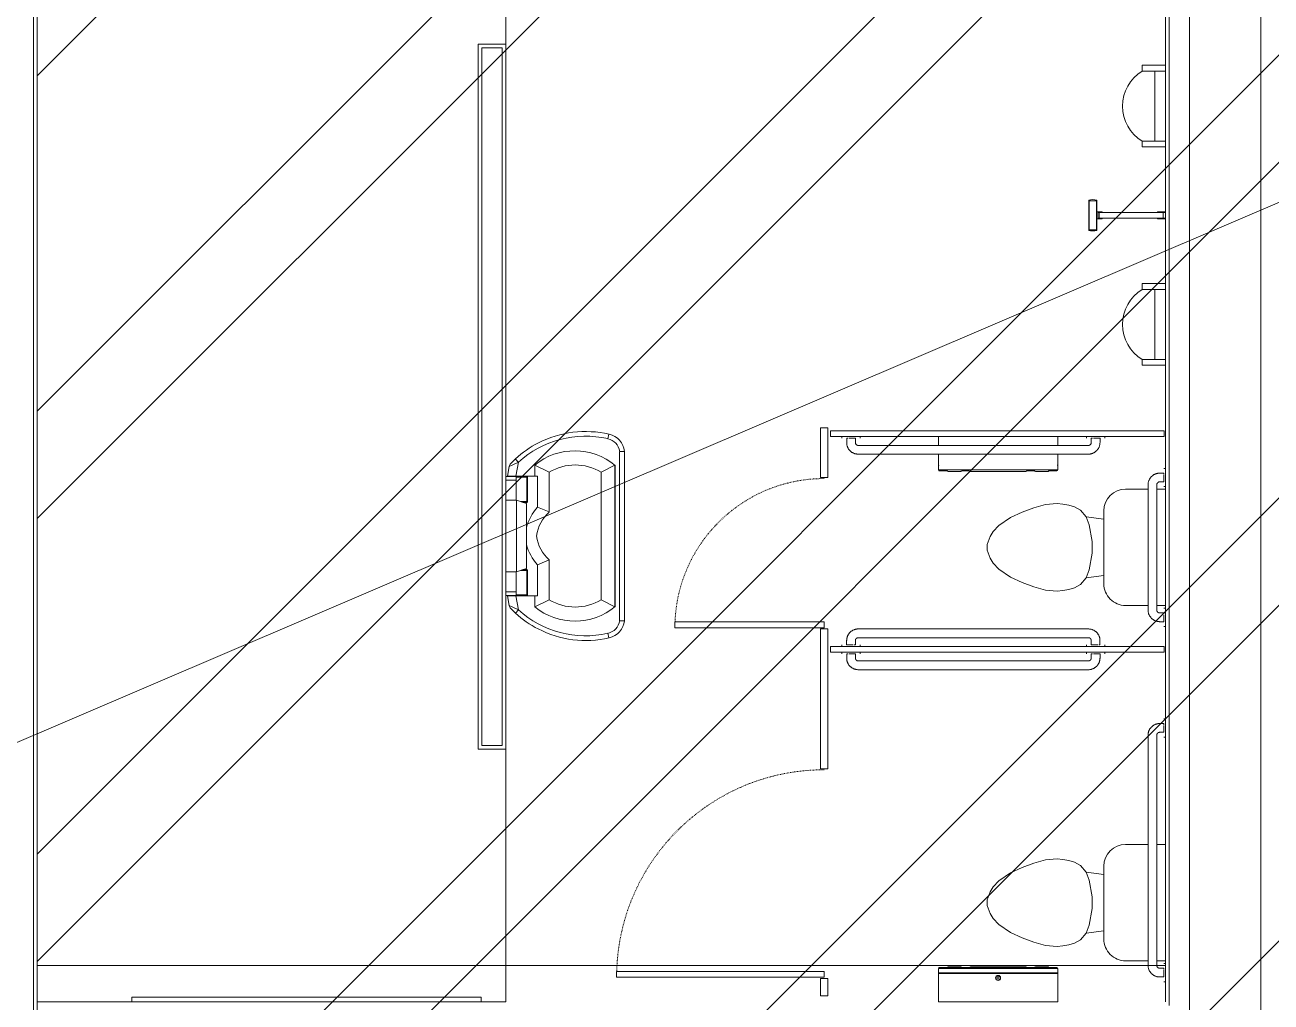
# Model space of a CAD drawing. Header units: inches. Extents: x -1442 to 61540, y -36095 to 93.
# Drawn here: x 59554.5 to 59768.4, y -22691.4 to -22523.6 of the extents above; entities that cross this region are included whole.
import ezdxf

# ---------------------------------------------------------------- set-up
doc = ezdxf.new("R2010")
doc.units = ezdxf.units.IN
doc.header["$MEASUREMENT"] = 0
doc.linetypes.add('Dash', pattern=[0.25, 0.125, -0.125])
doc.linetypes.add('Dash_2_', pattern=[0.25, 0.125, -0.125])
for name, color, linetype, lineweight in [('A-DETL', 90, 'Continuous', 9), ('A-DETL-GENF', 92, 'Continuous', 9), ('A-FLOR', 192, 'Continuous', 9), ('A-WALL', 113, 'Continuous', 9), ('G-ANNO-TEXT', 231, 'Continuous', 9), ('I-WALL', 2, 'Continuous', 9), ('P-SANR-FIXT', 6, 'Continuous', 9), ('Q-SPCQ', 91, 'Continuous', 9), ('Q-SPCQ-HDLN', 91, 'Dash', 9)]:
    doc.layers.add(name, color=color, linetype=linetype, lineweight=lineweight)

# ---------------------------------------------------------------- blocks, each defined once
blk = doc.blocks.new('Toilet-Domestic-3D - Toilet-Domestic-3D-11065-Life Safety Plan')
at = {"layer": 'P-SANR-FIXT', "color": 7}
for p, q in [((-3.74, 10), (-2.74, 11)), ((-2.74, 11), (-1.87, 11.5)), ((-1.87, 11.5), (-0.5, 12)), ((-0.5, 12), (0.5, 12)), ((0.5, 12), (1.87, 11.5)), ((1.87, 11.5), (2.74, 11)), ((2.74, 11), (3.74, 10)), ((-5.13, 8), (-3.74, 10)), ((3.74, 10), (5.13, 8)), ((-6.06, 6), (-5.13, 8)), ((5.13, 8), (6.06, 6)), ((-6.79, 4), (-6.06, 6)), ((6.06, 6), (6.79, 4)), ((-7.33, 1.99), (-6.79, 4)), ((6.79, 4), (7.33, 1.99)), ((-7.5, 0), (-7.33, 1.99)), ((7.33, 1.99), (7.5, 0)), ((-7.41, -1), (-7.5, 0)), ((-7.24, -2), (-7.41, -1)), ((-6.97, -3), (-7.24, -2)), ((7.24, -2), (6.97, -3)), ((7.41, -1), (7.24, -2)), ((7.5, 0), (7.41, -1)), ((-6.4, -4), (-6.97, -3)), ((-5.21, -5), (-6.4, -4)), ((6.4, -4), (5.21, -5)), ((6.97, -3), (6.4, -4)), ((-3.84, -5.5), (-5.21, -5)), ((-4.86, -8.02), (-5.21, -5)), ((-1, -6), (-3.84, -5.5)), ((1, -6), (-1, -6)), ((3.84, -5.5), (1, -6)), ((5.21, -5), (3.84, -5.5)), ((4.86, -8.02), (5.21, -5)), ((6.25, -8.02), (-6.25, -8.02)), ((-9.98, -11.75), (-9.98, -15.63)), ((9.98, -15.63), (9.98, -11.75)), ((-9.98, -17.08), (-9.98, -18.6)), ((9.98, -18.6), (9.98, -17.08))]:
    blk.add_line(p, q, dxfattribs=at)
for centre, start, end in [((-6.25, -11.75), 90, 180), ((6.25, -11.75), 0, 90)]:
    blk.add_arc(centre, 3.73, start, end, dxfattribs=at)
blk = doc.blocks.new('Toilet-Domestic-3D - Toilet-Domestic-3D-V33-Life Safety Plan')
at = {"layer": 'P-SANR-FIXT', "color": 7}
for p, q in [((-3.74, 10), (-2.74, 11)), ((-2.74, 11), (-1.87, 11.5)), ((-1.87, 11.5), (-0.5, 12)), ((-0.5, 12), (0.5, 12)), ((0.5, 12), (1.87, 11.5)), ((1.87, 11.5), (2.74, 11)), ((2.74, 11), (3.74, 10)), ((-5.13, 8), (-3.74, 10)), ((3.74, 10), (5.13, 8)), ((-6.06, 6), (-5.13, 8)), ((5.13, 8), (6.06, 6)), ((-6.79, 4), (-6.06, 6)), ((6.06, 6), (6.79, 4)), ((-7.33, 1.99), (-6.79, 4)), ((6.79, 4), (7.33, 1.99)), ((-7.5, 0), (-7.33, 1.99)), ((7.33, 1.99), (7.5, 0)), ((-7.41, -1), (-7.5, 0)), ((-7.24, -2), (-7.41, -1)), ((-6.97, -3), (-7.24, -2)), ((7.24, -2), (6.97, -3)), ((7.41, -1), (7.24, -2)), ((7.5, 0), (7.41, -1)), ((-6.4, -4), (-6.97, -3)), ((-5.21, -5), (-6.4, -4)), ((6.4, -4), (5.21, -5)), ((6.97, -3), (6.4, -4)), ((-3.84, -5.5), (-5.21, -5)), ((-4.86, -8.02), (-5.21, -5)), ((-1, -6), (-3.84, -5.5)), ((1, -6), (-1, -6)), ((3.84, -5.5), (1, -6)), ((5.21, -5), (3.84, -5.5)), ((4.86, -8.02), (5.21, -5)), ((6.25, -8.02), (-6.25, -8.02)), ((-9.98, -11.75), (-9.98, -15.63)), ((9.98, -15.63), (9.98, -11.75)), ((-9.98, -17.08), (-9.98, -18.6)), ((9.98, -18.6), (9.98, -17.07))]:
    blk.add_line(p, q, dxfattribs=at)
for centre, start, end in [((-6.25, -11.75), 90, 180), ((6.25, -11.75), 0, 90)]:
    blk.add_arc(centre, 3.73, start, end, dxfattribs=at)
blk = doc.blocks.new('Urinal-Wall-3D - Urinal-Wall-3D-23375-Life Safety Plan')
at = {"layer": 'P-SANR-FIXT', "color": 7}
for p, q in [((-11.29, 2.06), (-11.29, 6.06)), ((-11.29, 6.06), (-10.29, 6.06)), ((-10.29, 6.06), (-10.29, 2.06)), ((2.73, 6.06), (1.71, 6.06)), ((1.71, 6.06), (1.71, 2.06)), ((2.73, 2.06), (2.73, 6.06)), ((1.71, 3.91), (-10.29, 3.91)), ((-10.29, 3.91), (-10.29, 2.06)), ((1.71, 2.06), (1.71, 3.91))]:
    blk.add_line(p, q, dxfattribs=at)
blk.add_arc((-4.29, 2.46), 7, 31.0027, 148.9973, dxfattribs=at)
blk = doc.blocks.new('Dispenser-Toilet_Tissue-Frost_Products_LTD_-Jumbo-169 - Steel-Brushed-Stainless_Steel-39538-Life Safety Plan')
at = {"layer": 'Q-SPCQ', "color": 7}
for p, q in [((25483.01, -22685.6), (25462.52, -22685.6)), ((25462.52, -22685.6), (25462.52, -22686.37)), ((25462.52, -22686.37), (25462.58, -22686.37)), ((25462.52, -22686.46), (25483.01, -22686.46)), ((25462.52, -22686.46), (25462.52, -22691.3)), ((25462.58, -22686.37), (25482.96, -22686.37)), ((25462.58, -22686.37), (25462.58, -22686.4)), ((25482.96, -22686.4), (25462.58, -22686.4)), ((25464.03, -22685.44), (25462.68, -22685.44)), ((25481.5, -22685.44), (25464.03, -22685.44)), ((25466.36, -22685.34), (25464.19, -22685.34)), ((25467.83, -22685.44), (25466.52, -22685.44)), ((25477.52, -22685.34), (25468.01, -22685.34)), ((25472.81, -22687.06), (25472.73, -22687.06)), ((25472.73, -22687.06), (25472.73, -22687.4)), ((25472.81, -22687.4), (25472.81, -22687.06)), ((25479.01, -22685.44), (25477.7, -22685.44)), ((25481.34, -22685.34), (25479.17, -22685.34)), ((25482.86, -22685.44), (25481.5, -22685.44)), ((25482.96, -22686.4), (25482.96, -22686.37)), ((25482.96, -22686.37), (25483.01, -22686.37)), ((25483.01, -22686.37), (25483.01, -22685.6)), ((25483.01, -22691.3), (25483.01, -22686.46)), ((25472.73, -22687.4), (25472.81, -22687.4)), ((25462.52, -22691.3), (25483.01, -22691.3))]:
    blk.add_line(p, q, dxfattribs=at)
for radius in [0.438, 0.358]:
    blk.add_circle((25472.77, -22687.22), radius, dxfattribs=at)
for centre, radius, start, end in [((25462.68, -22685.6), 0.16, 90, 180), ((25462.58, -22686.46), 0.06, 90, 180), ((25464.19, -22685.52), 0.18, 90, 153.6122), ((25465.74, -22685.46), 0.118, 100.8116, 172.3569), ((25465.74, -22685.49), 0.151, 19.6341, 87.321), ((25465.76, -22685.49), 0.151, 19.6341, 86.8331), ((25465.77, -22685.52), 0.18, 26.3878, 90), ((25466.34, -22685.46), 0.119, 100.0401, 171.5195), ((25466.34, -22685.49), 0.151, 19.6341, 87.321), ((25466.35, -22685.49), 0.151, 19.6341, 87.321), ((25466.36, -22685.52), 0.18, 26.3878, 90), ((25468.01, -22685.56), 0.22, 90, 146.9443), ((25477.52, -22685.56), 0.22, 33.0557, 90), ((25479.17, -22685.52), 0.18, 90, 153.6122), ((25479.18, -22685.49), 0.151, 92.679, 160.3659), ((25479.19, -22685.49), 0.151, 92.679, 160.3659), ((25479.19, -22685.46), 0.119, 8.4805, 79.9599), ((25479.76, -22685.52), 0.18, 90, 153.6084), ((25479.77, -22685.49), 0.151, 93.1667, 160.3726), ((25479.79, -22685.49), 0.151, 92.679, 160.3653), ((25479.79, -22685.46), 0.118, 7.6431, 79.1884), ((25481.34, -22685.52), 0.18, 26.3878, 90), ((25482.85, -22685.6), 0.16, 0, 89.0019), ((25482.95, -22686.46), 0.0601, 0, 87.3185)]:
    blk.add_arc(centre, radius, start, end, dxfattribs=at)
blk = doc.blocks.new('Partition-Floor_Braced_Urinal_Screen-Bradley_Corp-St__Stl - 11_ x 42_ Urinal Screen-283502-Life Safety Plan')
at = {"layer": 'Q-SPCQ', "color": 7}
for p, q in [((-0.6, -0.62), (-0.6, -2)), ((-0.6, -2), (-0.5, -2)), ((-0.5, -1), (-0.5, -0.62)), ((-0.5, -12), (-0.5, -1)), ((0.5, -1), (-0.5, -1)), ((0.5, -0.62), (0.5, -1)), ((0.5, -1), (0.5, -12)), ((0.5, -2), (0.6, -2)), ((0.6, -2), (0.6, -0.62)), ((-0.58, -12.44), (-2.58, -12.44)), ((-2.5, -12.5), (2.5, -12.5)), ((-2.5, -13.75), (-2.5, -12.5)), ((-0.5, -11.5), (-0.6, -11.5)), ((-0.6, -11.5), (-0.6, -12.5)), ((-0.5, -11.5), (-0.6, -11.5)), ((-0.6, -11.5), (-0.6, -12.5)), ((-0.5, -12.23), (-0.5, -12)), ((-0.5, -12.23), (-0.5, -12)), ((-0.5, -12), (0.5, -12)), ((0.5, -12.23), (-0.5, -12.23)), ((0.6, -11.5), (0.5, -11.5)), ((0.6, -11.5), (0.5, -11.5)), ((0.5, -12), (0.5, -12.23)), ((0.5, -12), (0.5, -12.23)), ((2.58, -12.44), (0.58, -12.44)), ((0.6, -12.5), (0.6, -11.5)), ((0.6, -12.5), (0.6, -11.5)), ((2.5, -12.5), (2.5, -13.75)), ((-2.58, -13.81), (2.58, -13.81)), ((2.5, -13.75), (-2.5, -13.75))]:
    blk.add_line(p, q, dxfattribs=at)
for centre, start, end in [((-0.39, -13.13), 162.6194, 197.3806), ((0.39, -13.13), 342.6194, 17.3806)]:
    blk.add_arc(centre, 2.3, start, end, dxfattribs=at)
blk = doc.blocks.new('Partition-Floor_Braced-Bradley_Corp-St_Stl-ADA-N_Stalls - ADA _optional_ _ n Standard Stalls-320718-Life Safety Plan')
at = {"layer": 'Q-SPCQ', "color": 7}
for p, q in [((11.69, 94.87), (12.69, 94.87)), ((11.69, 59.25), (11.69, 94.87)), ((12.69, 94.87), (12.69, 59.25)), ((71.69, 84.87), (72.69, 84.87)), ((71.69, 59.25), (71.69, 84.87)), ((72.69, 84.87), (72.69, 59.25)), ((8.5, 59.88), (11.5, 59.88)), ((8.5, 58.63), (8.5, 59.88)), ((11.5, 58.63), (8.5, 58.63)), ((11.5, 59.88), (11.5, 58.63)), ((12.69, 59.25), (11.69, 59.25)), ((47.5, 59.88), (71.5, 59.88)), ((47.5, 58.63), (47.5, 59.88)), ((71.5, 58.63), (47.5, 58.63)), ((67.5, 58.13), (68.5, 58.13)), ((67.5, 0.88), (67.5, 58.13)), ((68.5, 58.13), (68.5, 0.88)), ((71.5, 59.88), (71.5, 58.63)), ((72.69, 59.25), (71.69, 59.25)), ((97.5, 59.88), (106, 59.88)), ((97.5, 58.63), (97.5, 59.88)), ((106, 58.63), (97.5, 58.63)), ((104.5, 58.13), (105.5, 58.13)), ((104.5, 0.88), (104.5, 58.13)), ((105.5, 58.13), (105.5, 0.88)), ((106, 59.88), (106, 58.63)), ((68.5, 0.88), (67.5, 0.88)), ((105.5, 0.88), (104.5, 0.88))]:
    blk.add_line(p, q, dxfattribs=at)
at = {"layer": 'Q-SPCQ-HDLN', "color": 7, "linetype": 'Dash_2_'}
for centre, radius, end in [((11.69, 59.25), 35.62, 88.2092), ((71.69, 59.25), 25.62, 87.7958)]:
    blk.add_arc(centre, radius, 0, end, dxfattribs=at)
blk = doc.blocks.new('817_Grab_Bars - 8170-001420-25752-Life Safety Plan')
at = {"layer": 'Q-SPCQ', "color": 7}
for p, q in [((25445.95, -22631.3), (25445.95, -22631.58)), ((25449.08, -22631.58), (25449.08, -22631.3)), ((25487.95, -22631.3), (25487.95, -22631.58)), ((25491.08, -22631.58), (25491.08, -22631.3)), ((25446.77, -22631.58), (25446.77, -22632.3)), ((25446.98, -22631.58), (25446.77, -22631.58)), ((25446.77, -22631.58), (25446.98, -22631.58)), ((25447.52, -22631.58), (25447.13, -22631.58)), ((25447.14, -22631.58), (25447.52, -22631.58)), ((25448.05, -22631.58), (25447.52, -22631.58)), ((25448.05, -22631.58), (25448.27, -22631.58)), ((25448.27, -22631.58), (25448.05, -22631.58)), ((25448.27, -22632.3), (25448.27, -22631.58)), ((25488.27, -22632.8), (25448.77, -22632.8)), ((25488.77, -22631.58), (25488.77, -22632.3)), ((25488.98, -22631.58), (25488.77, -22631.58)), ((25488.77, -22631.58), (25488.98, -22631.58)), ((25489.52, -22631.58), (25489.13, -22631.58)), ((25489.14, -22631.58), (25489.52, -22631.58)), ((25490.05, -22631.58), (25489.52, -22631.58)), ((25490.05, -22631.58), (25490.27, -22631.58)), ((25490.27, -22631.58), (25490.05, -22631.58)), ((25490.27, -22632.3), (25490.27, -22631.58)), ((25448.77, -22634.3), (25488.27, -22634.3))]:
    blk.add_line(p, q, dxfattribs=at)
at = {"layer": 'Q-SPCQ', "color": 7, "flags": 128}
for points in [[(25446.77, -22632.3), (25446.77, -22632.38), (25446.77, -22632.46), (25446.78, -22632.54), (25446.79, -22632.62), (25446.81, -22632.7), (25446.82, -22632.78), (25446.84, -22632.86), (25446.87, -22632.93), (25446.89, -22633.01), (25446.92, -22633.08), (25446.96, -22633.15), (25446.99, -22633.23), (25447.03, -22633.3), (25447.07, -22633.37), (25447.11, -22633.43), (25447.16, -22633.5), (25447.21, -22633.56), (25447.26, -22633.62), (25447.32, -22633.68), (25447.37, -22633.74), (25447.43, -22633.79), (25447.49, -22633.84), (25447.55, -22633.89), (25447.62, -22633.94), (25447.68, -22633.99), (25447.75, -22634.03), (25447.82, -22634.07), (25447.89, -22634.1), (25447.97, -22634.14), (25448.04, -22634.17), (25448.12, -22634.19), (25448.19, -22634.22), (25448.27, -22634.24), (25448.35, -22634.26), (25448.43, -22634.27), (25448.5, -22634.29), (25448.58, -22634.29), (25448.66, -22634.3), (25448.74, -22634.3), (25448.77, -22634.3)], [(25448.77, -22632.8), (25448.75, -22632.8), (25448.73, -22632.8), (25448.71, -22632.8), (25448.69, -22632.8), (25448.67, -22632.79), (25448.65, -22632.79), (25448.63, -22632.78), (25448.61, -22632.78), (25448.59, -22632.77), (25448.57, -22632.76), (25448.55, -22632.76), (25448.53, -22632.75), (25448.52, -22632.74), (25448.5, -22632.73), (25448.48, -22632.72), (25448.47, -22632.7), (25448.45, -22632.69), (25448.44, -22632.68), (25448.42, -22632.67), (25448.41, -22632.65), (25448.39, -22632.64), (25448.38, -22632.62), (25448.37, -22632.61), (25448.36, -22632.59), (25448.34, -22632.57), (25448.33, -22632.56), (25448.32, -22632.54), (25448.32, -22632.52), (25448.31, -22632.5), (25448.3, -22632.48), (25448.29, -22632.47), (25448.29, -22632.45), (25448.28, -22632.43), (25448.28, -22632.41), (25448.27, -22632.39), (25448.27, -22632.37), (25448.27, -22632.35), (25448.27, -22632.33), (25448.27, -22632.31), (25448.27, -22632.3)], [(25488.27, -22634.3), (25488.35, -22634.3), (25488.43, -22634.3), (25488.5, -22634.29), (25488.58, -22634.28), (25488.66, -22634.26), (25488.74, -22634.25), (25488.82, -22634.22), (25488.89, -22634.2), (25488.97, -22634.17), (25489.04, -22634.14), (25489.12, -22634.11), (25489.19, -22634.08), (25489.26, -22634.04), (25489.33, -22634), (25489.39, -22633.95), (25489.46, -22633.91), (25489.52, -22633.86), (25489.58, -22633.81), (25489.64, -22633.75), (25489.7, -22633.7), (25489.75, -22633.64), (25489.81, -22633.58), (25489.86, -22633.51), (25489.9, -22633.45), (25489.95, -22633.38), (25489.99, -22633.32), (25490.03, -22633.25), (25490.07, -22633.17), (25490.1, -22633.1), (25490.13, -22633.03), (25490.16, -22632.95), (25490.18, -22632.88), (25490.2, -22632.8), (25490.22, -22632.72), (25490.24, -22632.64), (25490.25, -22632.56), (25490.26, -22632.48), (25490.26, -22632.4), (25490.27, -22632.32), (25490.27, -22632.3)], [(25488.77, -22632.3), (25488.76, -22632.32), (25488.76, -22632.34), (25488.76, -22632.36), (25488.76, -22632.38), (25488.76, -22632.4), (25488.75, -22632.42), (25488.75, -22632.44), (25488.74, -22632.46), (25488.73, -22632.48), (25488.73, -22632.5), (25488.72, -22632.52), (25488.71, -22632.53), (25488.7, -22632.55), (25488.69, -22632.57), (25488.68, -22632.59), (25488.67, -22632.6), (25488.65, -22632.62), (25488.64, -22632.63), (25488.63, -22632.65), (25488.61, -22632.66), (25488.6, -22632.68), (25488.58, -22632.69), (25488.57, -22632.7), (25488.55, -22632.71), (25488.54, -22632.72), (25488.52, -22632.73), (25488.5, -22632.74), (25488.48, -22632.75), (25488.46, -22632.76), (25488.45, -22632.77), (25488.43, -22632.78), (25488.41, -22632.78), (25488.39, -22632.79), (25488.37, -22632.79), (25488.35, -22632.8), (25488.33, -22632.8), (25488.31, -22632.8), (25488.29, -22632.8), (25488.27, -22632.8), (25488.27, -22632.8)]]:
    blk.add_lwpolyline(points, dxfattribs=at)
blk = doc.blocks.new('Dispenser-Toilet_Tissue-Frost_Products_LTD_-Jumbo-169 - Steel-Brushed-Stainless_Steel-V35-Life Safety Plan')
at = {"layer": 'Q-SPCQ', "color": 7}
for p, q in [((25462.52, -22595.85), (25462.52, -22594.3)), ((25483.01, -22594.3), (25483.01, -22595.83)), ((25462.52, -22599.14), (25462.52, -22597.28)), ((25462.52, -22600), (25462.52, -22599.23)), ((25462.52, -22599.23), (25462.58, -22599.23)), ((25462.58, -22599.23), (25462.58, -22599.2)), ((25482.96, -22599.2), (25482.96, -22599.23)), ((25482.96, -22599.23), (25483.01, -22599.23)), ((25483.01, -22597.27), (25483.01, -22599.14)), ((25483.01, -22599.23), (25483.01, -22600)), ((25483.01, -22600), (25462.52, -22600)), ((25464.03, -22600.16), (25462.68, -22600.16)), ((25466.36, -22600.26), (25464.19, -22600.26)), ((25467.83, -22600.16), (25466.52, -22600.16)), ((25477.52, -22600.26), (25468.01, -22600.26)), ((25479.01, -22600.16), (25477.7, -22600.16)), ((25481.34, -22600.26), (25479.17, -22600.26)), ((25482.86, -22600.16), (25481.5, -22600.16))]:
    blk.add_line(p, q, dxfattribs=at)
for centre, radius, start, end in [((25462.58, -22599.14), 0.06, 180, 270), ((25482.95, -22599.14), 0.0601, 272.6815, 0), ((25462.68, -22600), 0.16, 180, 270), ((25464.19, -22600.08), 0.18, 206.3878, 270), ((25466.36, -22600.08), 0.18, 270, 333.6122), ((25468.01, -22600.04), 0.22, 213.0557, 270), ((25477.52, -22600.04), 0.22, 270, 326.9443), ((25479.17, -22600.08), 0.18, 206.3878, 270), ((25481.34, -22600.08), 0.18, 270, 333.6122), ((25482.85, -22600), 0.16, 270.9981, 0)]:
    blk.add_arc(centre, radius, start, end, dxfattribs=at)
blk = doc.blocks.new('817_Grab_Bars - 8170-001420-V44-Life Safety Plan')
at = {"layer": 'Q-SPCQ', "color": 7}
for p, q in [((25501.23, -22643.55), (25500.52, -22643.55)), ((25501.52, -22642.74), (25501.23, -22642.74)), ((25501.23, -22643.77), (25501.23, -22643.55)), ((25501.23, -22643.55), (25501.23, -22643.77)), ((25501.23, -22644.3), (25501.23, -22643.91)), ((25501.23, -22643.93), (25501.23, -22644.3)), ((25501.23, -22644.83), (25501.23, -22644.3)), ((25498.52, -22645.55), (25498.52, -22685.05)), ((25500.02, -22685.05), (25500.02, -22645.55)), ((25500.52, -22645.05), (25501.23, -22645.05)), ((25501.23, -22644.83), (25501.23, -22645.05)), ((25501.23, -22645.05), (25501.23, -22644.83)), ((25501.23, -22645.87), (25501.52, -22645.87)), ((25501.52, -22684.74), (25501.23, -22684.74)), ((25501.23, -22685.55), (25500.52, -22685.55)), ((25500.52, -22687.05), (25501.23, -22687.05)), ((25501.23, -22685.77), (25501.23, -22685.55)), ((25501.23, -22685.55), (25501.23, -22685.77)), ((25501.23, -22686.3), (25501.23, -22685.91)), ((25501.23, -22685.93), (25501.23, -22686.3)), ((25501.23, -22686.83), (25501.23, -22686.3)), ((25501.23, -22686.83), (25501.23, -22687.05)), ((25501.23, -22687.05), (25501.23, -22686.83)), ((25501.23, -22687.87), (25501.52, -22687.87))]:
    blk.add_line(p, q, dxfattribs=at)
at = {"layer": 'Q-SPCQ', "color": 7, "flags": 128}
for points in [[(25500.52, -22643.55), (25500.44, -22643.55), (25500.36, -22643.56), (25500.28, -22643.57), (25500.2, -22643.58), (25500.12, -22643.59), (25500.04, -22643.61), (25499.96, -22643.63), (25499.89, -22643.65), (25499.81, -22643.68), (25499.74, -22643.71), (25499.66, -22643.74), (25499.59, -22643.78), (25499.52, -22643.82), (25499.45, -22643.86), (25499.39, -22643.9), (25499.32, -22643.95), (25499.26, -22644), (25499.2, -22644.05), (25499.14, -22644.1), (25499.08, -22644.16), (25499.03, -22644.22), (25498.97, -22644.28), (25498.92, -22644.34), (25498.88, -22644.41), (25498.83, -22644.47), (25498.79, -22644.54), (25498.75, -22644.61), (25498.72, -22644.68), (25498.68, -22644.75), (25498.65, -22644.83), (25498.62, -22644.9), (25498.6, -22644.98), (25498.58, -22645.06), (25498.56, -22645.13), (25498.54, -22645.21), (25498.53, -22645.29), (25498.52, -22645.37), (25498.52, -22645.45), (25498.52, -22645.53), (25498.52, -22645.55)], [(25500.02, -22645.55), (25500.02, -22645.53), (25500.02, -22645.51), (25500.02, -22645.49), (25500.02, -22645.47), (25500.03, -22645.45), (25500.03, -22645.43), (25500.03, -22645.41), (25500.04, -22645.4), (25500.05, -22645.38), (25500.05, -22645.36), (25500.06, -22645.34), (25500.07, -22645.32), (25500.08, -22645.3), (25500.09, -22645.29), (25500.1, -22645.27), (25500.11, -22645.25), (25500.13, -22645.24), (25500.14, -22645.22), (25500.15, -22645.21), (25500.17, -22645.19), (25500.18, -22645.18), (25500.2, -22645.17), (25500.21, -22645.16), (25500.23, -22645.14), (25500.25, -22645.13), (25500.26, -22645.12), (25500.28, -22645.11), (25500.3, -22645.1), (25500.32, -22645.09), (25500.33, -22645.09), (25500.35, -22645.08), (25500.37, -22645.07), (25500.39, -22645.07), (25500.41, -22645.06), (25500.43, -22645.06), (25500.45, -22645.06), (25500.47, -22645.05), (25500.49, -22645.05), (25500.51, -22645.05), (25500.52, -22645.05)], [(25498.52, -22685.05), (25498.52, -22685.13), (25498.52, -22685.21), (25498.53, -22685.29), (25498.54, -22685.37), (25498.56, -22685.45), (25498.57, -22685.53), (25498.59, -22685.61), (25498.62, -22685.68), (25498.64, -22685.76), (25498.67, -22685.83), (25498.71, -22685.9), (25498.74, -22685.98), (25498.78, -22686.05), (25498.82, -22686.12), (25498.86, -22686.18), (25498.91, -22686.25), (25498.96, -22686.31), (25499.01, -22686.37), (25499.07, -22686.43), (25499.12, -22686.49), (25499.18, -22686.54), (25499.24, -22686.59), (25499.3, -22686.64), (25499.37, -22686.69), (25499.43, -22686.74), (25499.5, -22686.78), (25499.57, -22686.82), (25499.64, -22686.85), (25499.72, -22686.89), (25499.79, -22686.92), (25499.87, -22686.94), (25499.94, -22686.97), (25500.02, -22686.99), (25500.1, -22687.01), (25500.18, -22687.02), (25500.25, -22687.04), (25500.33, -22687.04), (25500.41, -22687.05), (25500.49, -22687.05), (25500.52, -22687.05)], [(25500.52, -22685.55), (25500.5, -22685.55), (25500.48, -22685.55), (25500.46, -22685.55), (25500.44, -22685.55), (25500.42, -22685.54), (25500.4, -22685.54), (25500.38, -22685.53), (25500.36, -22685.53), (25500.34, -22685.52), (25500.32, -22685.51), (25500.3, -22685.51), (25500.28, -22685.5), (25500.27, -22685.49), (25500.25, -22685.48), (25500.23, -22685.47), (25500.22, -22685.45), (25500.2, -22685.44), (25500.19, -22685.43), (25500.17, -22685.42), (25500.16, -22685.4), (25500.14, -22685.39), (25500.13, -22685.37), (25500.12, -22685.36), (25500.11, -22685.34), (25500.09, -22685.32), (25500.08, -22685.31), (25500.07, -22685.29), (25500.07, -22685.27), (25500.06, -22685.25), (25500.05, -22685.23), (25500.04, -22685.22), (25500.04, -22685.2), (25500.03, -22685.18), (25500.03, -22685.16), (25500.02, -22685.14), (25500.02, -22685.12), (25500.02, -22685.1), (25500.02, -22685.08), (25500.02, -22685.06), (25500.02, -22685.05)]]:
    blk.add_lwpolyline(points, dxfattribs=at)
blk = doc.blocks.new('817_Grab_Bars - 8170-001240-25748-Life Safety Plan')
at = {"layer": 'Q-SPCQ', "color": 7}
for p, q in [((25395.61, -22755.55), (25394.89, -22755.55)), ((25395.89, -22754.73), (25395.61, -22754.73)), ((25395.61, -22755.77), (25395.61, -22755.55)), ((25395.61, -22755.55), (25395.61, -22755.77)), ((25392.89, -22757.55), (25392.89, -22779.05)), ((25394.39, -22779.05), (25394.39, -22757.55)), ((25394.89, -22757.05), (25395.61, -22757.05)), ((25395.61, -22756.3), (25395.61, -22755.91)), ((25395.61, -22755.92), (25395.61, -22756.3)), ((25395.61, -22756.83), (25395.61, -22756.3)), ((25395.61, -22756.83), (25395.61, -22757.05)), ((25395.61, -22757.05), (25395.61, -22756.83)), ((25395.61, -22757.86), (25395.89, -22757.86)), ((25395.89, -22778.73), (25395.61, -22778.73)), ((25395.61, -22779.55), (25394.89, -22779.55)), ((25394.89, -22781.05), (25395.61, -22781.05)), ((25395.61, -22779.77), (25395.61, -22779.55)), ((25395.61, -22779.55), (25395.61, -22779.77)), ((25395.61, -22780.3), (25395.61, -22779.91)), ((25395.61, -22779.92), (25395.61, -22780.3)), ((25395.61, -22780.83), (25395.61, -22780.3)), ((25395.61, -22780.83), (25395.61, -22781.05)), ((25395.61, -22781.05), (25395.61, -22780.83)), ((25395.61, -22781.86), (25395.89, -22781.86))]:
    blk.add_line(p, q, dxfattribs=at)
at = {"layer": 'Q-SPCQ', "color": 7, "flags": 128}
for points in [[(25394.89, -22755.55), (25394.81, -22755.55), (25394.73, -22755.55), (25394.65, -22755.56), (25394.57, -22755.57), (25394.49, -22755.59), (25394.41, -22755.6), (25394.34, -22755.62), (25394.26, -22755.65), (25394.19, -22755.68), (25394.11, -22755.7), (25394.04, -22755.74), (25393.97, -22755.77), (25393.9, -22755.81), (25393.83, -22755.85), (25393.76, -22755.9), (25393.7, -22755.94), (25393.63, -22755.99), (25393.57, -22756.04), (25393.51, -22756.1), (25393.46, -22756.15), (25393.4, -22756.21), (25393.35, -22756.27), (25393.3, -22756.34), (25393.25, -22756.4), (25393.21, -22756.47), (25393.17, -22756.53), (25393.13, -22756.6), (25393.09, -22756.68), (25393.06, -22756.75), (25393.03, -22756.82), (25393, -22756.9), (25392.97, -22756.97), (25392.95, -22757.05), (25392.93, -22757.13), (25392.92, -22757.21), (25392.91, -22757.29), (25392.9, -22757.37), (25392.89, -22757.45), (25392.89, -22757.53), (25392.89, -22757.55)], [(25394.39, -22757.55), (25394.39, -22757.53), (25394.39, -22757.51), (25394.39, -22757.49), (25394.4, -22757.47), (25394.4, -22757.45), (25394.4, -22757.43), (25394.41, -22757.41), (25394.42, -22757.39), (25394.42, -22757.37), (25394.43, -22757.35), (25394.44, -22757.33), (25394.45, -22757.32), (25394.46, -22757.3), (25394.47, -22757.28), (25394.48, -22757.26), (25394.49, -22757.25), (25394.5, -22757.23), (25394.51, -22757.22), (25394.53, -22757.2), (25394.54, -22757.19), (25394.56, -22757.17), (25394.57, -22757.16), (25394.59, -22757.15), (25394.6, -22757.14), (25394.62, -22757.13), (25394.64, -22757.12), (25394.65, -22757.11), (25394.67, -22757.1), (25394.69, -22757.09), (25394.71, -22757.08), (25394.73, -22757.07), (25394.75, -22757.07), (25394.77, -22757.06), (25394.79, -22757.06), (25394.81, -22757.05), (25394.83, -22757.05), (25394.84, -22757.05), (25394.86, -22757.05), (25394.88, -22757.05), (25394.89, -22757.05)], [(25392.89, -22779.05), (25392.89, -22779.13), (25392.9, -22779.21), (25392.9, -22779.29), (25392.92, -22779.37), (25392.93, -22779.44), (25392.95, -22779.52), (25392.97, -22779.6), (25392.99, -22779.68), (25393.02, -22779.75), (25393.05, -22779.83), (25393.08, -22779.9), (25393.12, -22779.97), (25393.15, -22780.04), (25393.2, -22780.11), (25393.24, -22780.18), (25393.29, -22780.24), (25393.34, -22780.3), (25393.39, -22780.37), (25393.44, -22780.42), (25393.5, -22780.48), (25393.56, -22780.54), (25393.62, -22780.59), (25393.68, -22780.64), (25393.74, -22780.69), (25393.81, -22780.73), (25393.88, -22780.77), (25393.95, -22780.81), (25394.02, -22780.85), (25394.09, -22780.88), (25394.17, -22780.91), (25394.24, -22780.94), (25394.32, -22780.96), (25394.39, -22780.98), (25394.47, -22781), (25394.55, -22781.02), (25394.63, -22781.03), (25394.71, -22781.04), (25394.79, -22781.04), (25394.87, -22781.05), (25394.89, -22781.05)], [(25394.89, -22779.55), (25394.87, -22779.55), (25394.85, -22779.55), (25394.83, -22779.54), (25394.81, -22779.54), (25394.79, -22779.54), (25394.77, -22779.53), (25394.75, -22779.53), (25394.73, -22779.52), (25394.71, -22779.51), (25394.7, -22779.51), (25394.68, -22779.5), (25394.66, -22779.49), (25394.64, -22779.48), (25394.62, -22779.47), (25394.61, -22779.46), (25394.59, -22779.45), (25394.58, -22779.44), (25394.56, -22779.42), (25394.55, -22779.41), (25394.53, -22779.4), (25394.52, -22779.38), (25394.5, -22779.37), (25394.49, -22779.35), (25394.48, -22779.33), (25394.47, -22779.32), (25394.46, -22779.3), (25394.45, -22779.28), (25394.44, -22779.26), (25394.43, -22779.25), (25394.42, -22779.23), (25394.42, -22779.21), (25394.41, -22779.19), (25394.41, -22779.17), (25394.4, -22779.15), (25394.4, -22779.13), (25394.39, -22779.11), (25394.39, -22779.09), (25394.39, -22779.07), (25394.39, -22779.05), (25394.39, -22779.05)]]:
    blk.add_lwpolyline(points, dxfattribs=at)
blk = doc.blocks.new('Bradley-Washroom_Accessories-Mirrors-780_Custom - Bradley-Washroom_Accessories-Mirrors-780_Custom-177612-Life Safety Plan')
at = {"layer": 'Q-SPCQ', "color": 7}
for p, q in [((25324.02, -22690.55), (25384.02, -22690.55)), ((25324.02, -22690.55), (25324.02, -22691.3)), ((25384.02, -22691.3), (25324.02, -22691.3)), ((25384.02, -22691.3), (25384.02, -22690.55))]:
    blk.add_line(p, q, dxfattribs=at)
blk = doc.blocks.new('Change_Table-Flip_Down-Frost_Products_LTD_-1125 - Polyethylene-White-366105-Life Safety Plan')
at = {"layer": 'Q-SPCQ', "color": 7}
for p, q in [((25405.77, -22594.65), (25405.95, -22593.86)), ((25407.79, -22596.82), (25408.62, -22596.82)), ((25407.79, -22625.89), (25407.79, -22596.82)), ((25408.62, -22596.82), (25408.62, -22625.89)), ((25390.4, -22598.7), (25388.81, -22599.4)), ((25389.09, -22598.91), (25389.89, -22598.11)), ((25390.4, -22598.7), (25389.98, -22601.1)), ((25395.7, -22600.41), (25393.21, -22599.17)), ((25393.21, -22601.1), (25393.21, -22599.17)), ((25404.61, -22600.41), (25406.94, -22599.17)), ((25406.94, -22599.17), (25406.94, -22623.53)), ((25407.04, -22599.25), (25407.04, -22623.45)), ((25388.27, -22601.15), (25388.51, -22601.15)), ((25388.51, -22601.1), (25388.81, -22599.4)), ((25393.69, -22601.1), (25388.51, -22601.1)), ((25388.51, -22601.15), (25388.51, -22601.1)), ((25388.51, -22601.15), (25391.73, -22601.15)), ((25390.02, -22601.15), (25390.02, -22605.18)), ((25391.83, -22601.25), (25390.02, -22601.25)), ((25391.83, -22605.43), (25391.83, -22601.25)), ((25391.96, -22601.1), (25391.96, -22605.5)), ((25393.69, -22606.42), (25393.69, -22601.1)), ((25395.7, -22600.41), (25395.7, -22607.23)), ((25404.61, -22622.3), (25404.61, -22600.41)), ((25390.02, -22601.75), (25388.27, -22601.75)), ((25390.07, -22605.18), (25388.27, -22605.18)), ((25390.07, -22617.53), (25390.07, -22605.18)), ((25390.07, -22605.18), (25391.77, -22605.8)), ((25390.75, -22605.43), (25391.83, -22605.43)), ((25391.73, -22605.53), (25391.02, -22605.53)), ((25391.86, -22605.6), (25391.23, -22605.6)), ((25391.77, -22605.8), (25391.77, -22616.91)), ((25393.69, -22606.42), (25395.7, -22607.23)), ((25393.69, -22616.29), (25395.7, -22615.47)), ((25393.69, -22616.29), (25393.69, -22621.6)), ((25395.7, -22622.3), (25395.7, -22615.47)), ((25388.27, -22617.53), (25390.07, -22617.53)), ((25390.02, -22617.53), (25390.02, -22621.55)), ((25390.07, -22617.53), (25391.77, -22616.91)), ((25390.75, -22617.28), (25391.83, -22617.28)), ((25391.73, -22617.18), (25391.02, -22617.18)), ((25391.86, -22617.1), (25391.23, -22617.1)), ((25391.83, -22621.45), (25391.83, -22617.28)), ((25391.96, -22621.6), (25391.96, -22617.2)), ((25390.02, -22620.95), (25388.27, -22620.95)), ((25388.51, -22621.55), (25388.27, -22621.55)), ((25388.51, -22621.55), (25391.73, -22621.55)), ((25388.51, -22621.6), (25388.51, -22621.55)), ((25393.69, -22621.6), (25388.51, -22621.6)), ((25388.81, -22623.31), (25388.51, -22621.6)), ((25389.98, -22621.6), (25390.4, -22624.01)), ((25391.83, -22621.45), (25390.02, -22621.45)), ((25393.21, -22621.6), (25393.21, -22623.54)), ((25393.21, -22623.54), (25395.7, -22622.3)), ((25404.61, -22622.3), (25406.94, -22623.53)), ((25390.42, -22624.03), (25388.81, -22623.31)), ((25389.89, -22624.6), (25389.09, -22623.8)), ((25389.89, -22624.6), (25390.42, -22624.03)), ((25407.79, -22625.89), (25408.62, -22625.89)), ((25405.77, -22628.06), (25405.95, -22628.85))]:
    blk.add_line(p, q, dxfattribs=at)
for centre, radius, start, end in [((25401.95, -22611.33), 17.12, 77.1058, 132.4083), ((25401.98, -22611.33), 17.91, 77.1036, 117.0252), ((25405.18, -22597.23), 2.65, 8.9006, 77.1058), ((25405.21, -22597.22), 3.44, 6.6703, 77.1036), ((25401.98, -22611.33), 17.91, 117.0252, 132.4157), ((25400.07, -22607.6), 10.87, 50.1591, 129.1586), ((25389.63, -22599.54), 0.83, 130.6052, 170.0067), ((25395.94, -22593.4), 7.66, 217.8807, 223.7167), ((25400.16, -22607.61), 8.46, 58.2462, 121.7538), ((25391.73, -22601.25), 0.1, 0, 90), ((25391.73, -22605.43), 0.1, 270, 0), ((25391.86, -22605.5), 0.1, 270, 0), ((25400.01, -22612.18), 8.55, 137.6677, 164.5358), ((25400.07, -22612.18), 6.59, 131.4443, 172.8364), ((25400.07, -22610.53), 6.59, 187.1636, 228.5557), ((25400.01, -22610.53), 8.55, 195.4642, 222.3323), ((25391.73, -22617.28), 0.1, 0, 90), ((25391.86, -22617.2), 0.1, 0, 90), ((25391.73, -22621.45), 0.1, 270, 0), ((25400.16, -22615.1), 8.46, 238.2462, 301.7538), ((25389.63, -22623.17), 0.83, 189.9933, 229.3948), ((25401.98, -22611.38), 17.91, 227.5846, 242.8439), ((25401.95, -22611.37), 17.12, 227.5917, 282.8942), ((25400.07, -22615.1), 10.87, 230.8414, 309.8409), ((25405.18, -22625.48), 2.65, 282.8942, 351.0994), ((25405.21, -22625.49), 3.44, 282.8964, 353.3297), ((25401.98, -22611.38), 17.91, 242.8439, 282.8964)]:
    blk.add_arc(centre, radius, start, end, dxfattribs=at)
blk = doc.blocks.new('Locker Rooms and Restrooms_rvt-2-Life Safety Plan')
at = {"layer": 'A-FLOR', "color": 7}
for p, q in [((25388.27, -22526.93), (25388.27, -22370.3)), ((25388.27, -22691.3), (25388.27, -22647.93)), ((25307.77, -22691.3), (25324.02, -22691.3)), ((25384.02, -22691.3), (25388.27, -22691.3))]:
    blk.add_line(p, q, dxfattribs=at)
at = {"layer": 'A-WALL', "color": 7}
for p, q in [((25502.14, -22519.68), (25502.14, -22691.3)), ((25384.14, -22527.55), (25387.64, -22527.55)), ((25384.14, -22527.55), (25384.14, -22647.3)), ((25387.64, -22527.55), (25387.64, -22647.3)), ((25387.64, -22647.3), (25384.14, -22647.3)), ((25502.14, -22691.3), (25502.14, -22691.93))]:
    blk.add_line(p, q, dxfattribs=at)
at = {"layer": 'I-WALL', "color": 250, "lineweight": 15}
for p, q in [((25505.64, -22695.43), (25505.64, -22435.18)), ((25517.89, -22435.18), (25517.89, -22695.43)), ((25501.52, -22520.3), (25501.52, -22691.3)), ((25384.14, -22526.93), (25383.52, -22526.93)), ((25383.52, -22526.93), (25383.52, -22647.93)), ((25387.64, -22526.93), (25384.14, -22526.93)), ((25388.27, -22526.93), (25387.64, -22526.93)), ((25388.27, -22647.93), (25388.27, -22526.93)), ((25383.52, -22647.93), (25384.14, -22647.93)), ((25384.14, -22647.93), (25387.64, -22647.93)), ((25387.64, -22647.93), (25388.27, -22647.93))]:
    blk.add_line(p, q, dxfattribs=at)
at = {"lineweight": 9}
for name, p, rotation in [('Urinal-Wall-3D - Urinal-Wall-3D-23375-Life Safety Plan', (25503.58, -22533.26), 90), ('Partition-Floor_Braced_Urinal_Screen-Bradley_Corp-St__Stl - 11_ x 42_ Urinal Screen-283502-Life Safety Plan', (25502.14, -22556.3), 269.9999999999793), ('Urinal-Wall-3D - Urinal-Wall-3D-23375-Life Safety Plan', (25503.58, -22570.76), 90), ('Partition-Floor_Braced-Bradley_Corp-St_Stl-ADA-N_Stalls - ADA _optional_ _ n Standard Stalls-320718-Life Safety Plan', (25502.14, -22698.8), 89.99999999999959), ('Toilet-Domestic-3D - Toilet-Domestic-3D-V33-Life Safety Plan', (25482.91, -22613.3), 90.0000000000001), ('817_Grab_Bars - 8170-001420-25752-Life Safety Plan', (50937.03, -45261.61), 180), ('Toilet-Domestic-3D - Toilet-Domestic-3D-11065-Life Safety Plan', (25482.91, -22674.3), 90.0000000000001)]:
    blk.add_blockref(name, p, dxfattribs=dict(at, rotation=rotation))
for name, p in [('Change_Table-Flip_Down-Frost_Products_LTD_-1125 - Polyethylene-White-366105-Life Safety Plan', (0, 0)), ('817_Grab_Bars - 8170-001420-25752-Life Safety Plan', (0, 37)), ('Dispenser-Toilet_Tissue-Frost_Products_LTD_-Jumbo-169 - Steel-Brushed-Stainless_Steel-V35-Life Safety Plan', (0, 0)), ('817_Grab_Bars - 8170-001240-25748-Life Safety Plan', (105.63, 154.99)), ('817_Grab_Bars - 8170-001420-25752-Life Safety Plan', (0, 0)), ('817_Grab_Bars - 8170-001420-V44-Life Safety Plan', (0, 0)), ('Dispenser-Toilet_Tissue-Frost_Products_LTD_-Jumbo-169 - Steel-Brushed-Stainless_Steel-39538-Life Safety Plan', (0, 0)), ('Bradley-Washroom_Accessories-Mirrors-780_Custom - Bradley-Washroom_Accessories-Mirrors-780_Custom-177612-Life Safety Plan', (0, 0))]:
    blk.add_blockref(name, p, dxfattribs=at)
blk = doc.blocks.new('Struct_Xcel_Sports Complex_rvt-2-Life Safety Plan')
at = {"layer": 'A-FLOR', "color": 7}
blk.add_line((25307.77, -22685.08), (25501.52, -22685.08), dxfattribs=at)

msp = doc.modelspace()

# ---------------------------------------------------------------- hatches: boundary and pattern name
at = {"layer": 'A-DETL-GENF'}
h = msp.add_hatch(dxfattribs=at)
h.set_pattern_fill('FP_8', color=8, style=0, pattern_type=2)
h.set_pattern_definition([(45, (34248.79, 0), (-38.01406, 38.01406), []), (45, (34248.79, 57.6), (-38.01406, 38.01406), [])])
h.paths.add_polyline_path([(59812.87, -22786.68), (59986.06, -22786.55), (59986.06, -22369.55), (59556.56, -22369.6), (59556.56, -22786.68), (59812.87, -22786.68)], flags=0)

# ---------------------------------------------------------------- linework, layer by layer
at = {"layer": 'A-DETL'}
msp.add_line((59556.56, -22369.55), (59556.56, -22786.68), dxfattribs=at)
at = {"layer": 'A-WALL'}
msp.add_line((59555.93, -22369.55), (59555.93, -22767.96), dxfattribs=at)
at = {"layer": 'G-ANNO-TEXT', "color": 145}
msp.add_line((59473.55, -22680.79), (60777.01, -22123.22), dxfattribs=at)
at = {"layer": 'I-WALL', "lineweight": 15}
msp.add_line((59556.56, -22767.96), (59556.56, -22370.3), dxfattribs=at)

# ---------------------------------------------------------------- block references
at = {"color": 250, "lineweight": 5}
for name in ['Struct_Xcel_Sports Complex_rvt-2-Life Safety Plan', 'Locker Rooms and Restrooms_rvt-2-Life Safety Plan']:
    msp.add_blockref(name, (34248.79, 0), dxfattribs=at)

doc.saveas('drawing.dxf')
